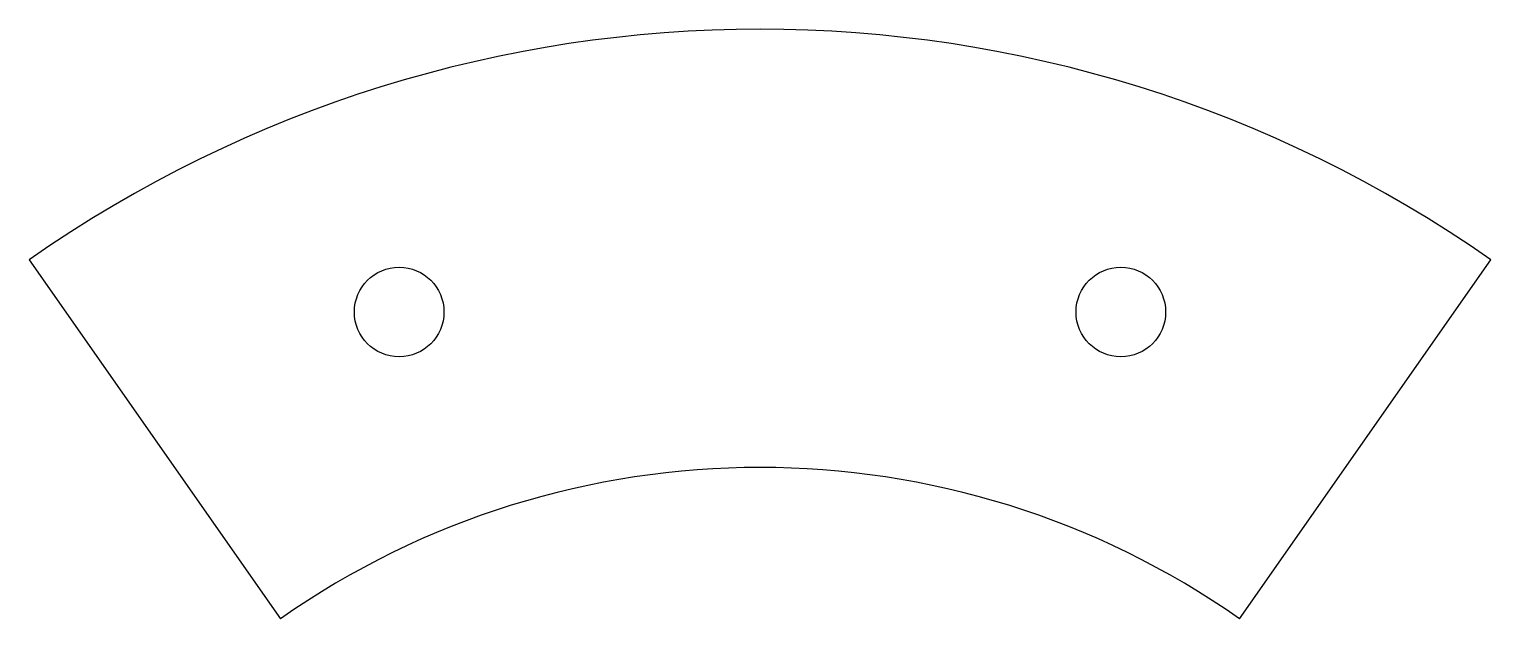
# Model space of a CAD drawing. Header units: millimetres. Extents: x -36.7 to 36.7, y 34.4 to 64.
import ezdxf

# ---------------------------------------------------------------- set-up
doc = ezdxf.new("R2010")
doc.units = ezdxf.units.MM

msp = doc.modelspace()

# ---------------------------------------------------------------- linework, layer by layer
for p, q in [((-36.709, 52.426), (-24.09, 34.404)), ((24.09, 34.404), (36.709, 52.426))]:
    msp.add_line(p, q)
for centre in [(-18.127, 49.804), (18.127, 49.804)]:
    msp.add_circle(centre, 2.25)
for radius in [64, 42]:
    msp.add_arc((0, 0), radius, 55, 125)

doc.saveas('drawing.dxf')
